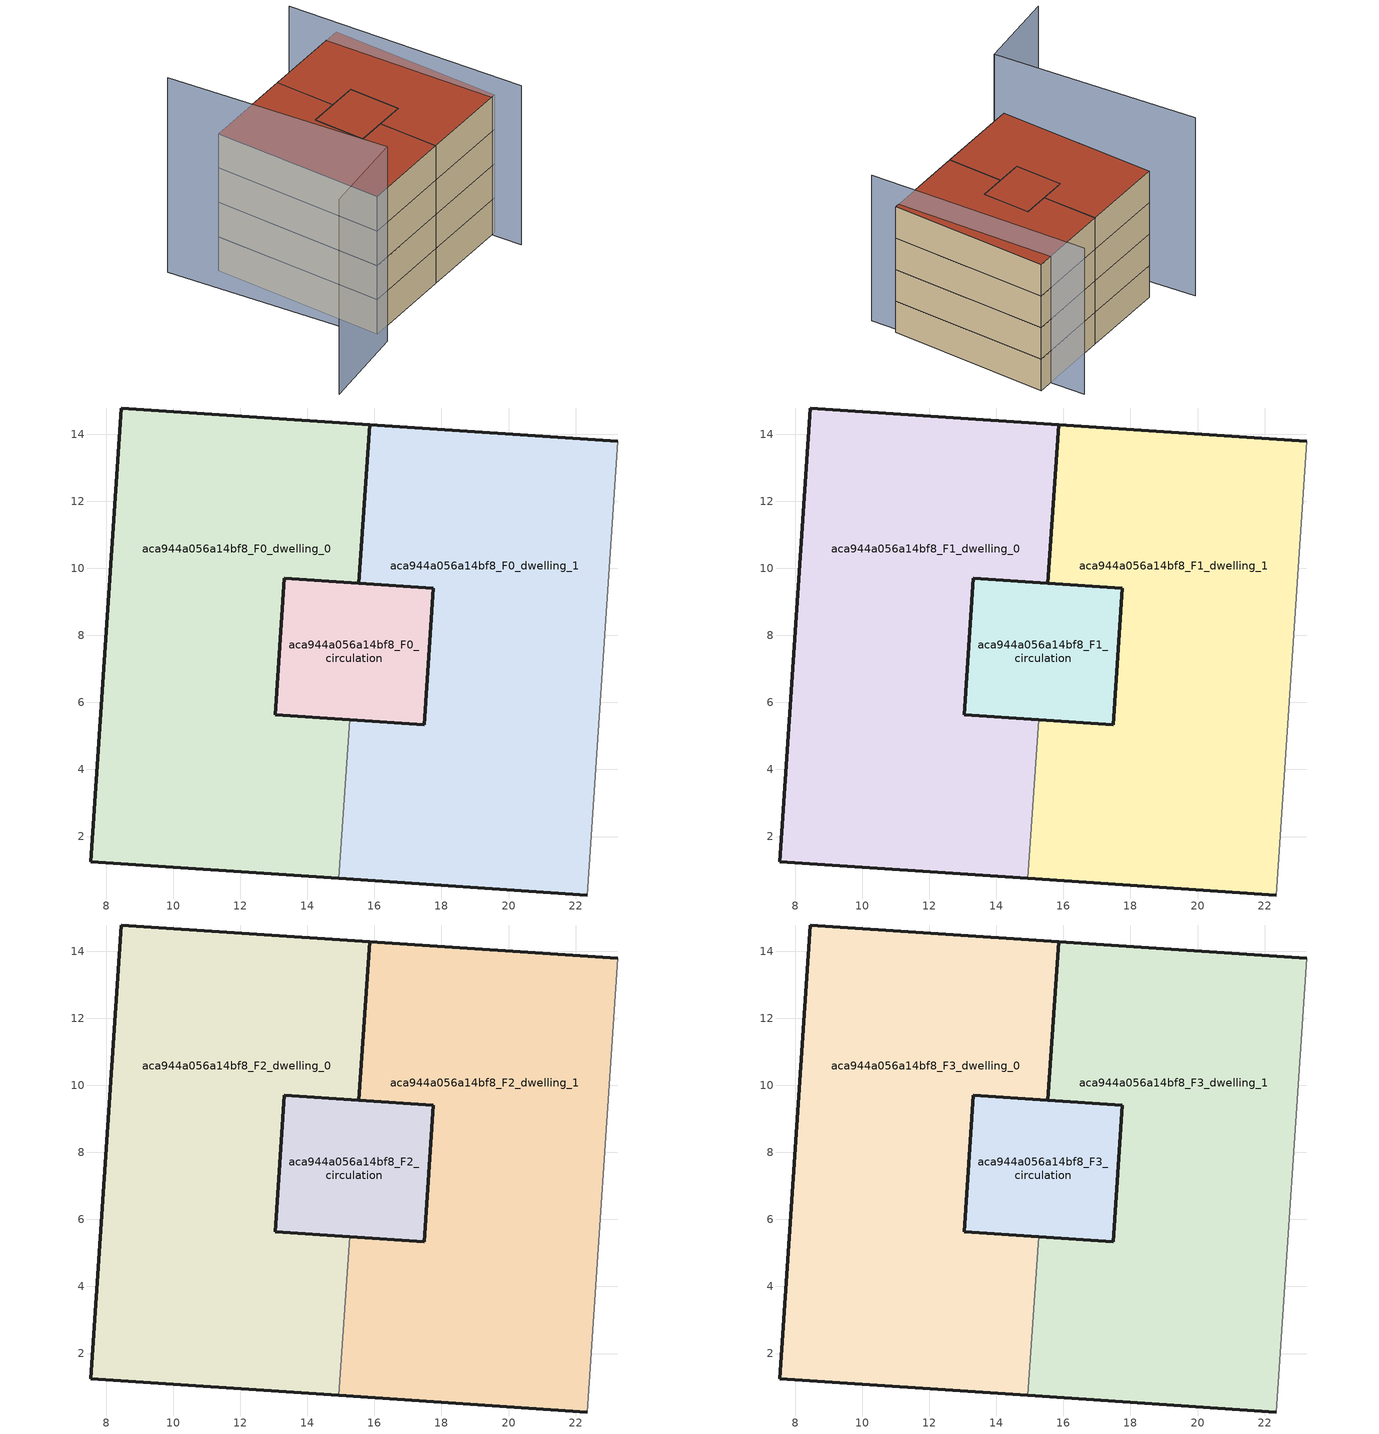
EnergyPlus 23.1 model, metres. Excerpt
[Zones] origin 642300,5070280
aca944a056a14bf8_F0_dwelling_0
 floor ground (EU_floor_Construction): 15.85,14.28 15.53,9.55 13.31,9.7 13.04,5.64 15.26,5.49 14.94,0.75 7.54,1.25 8.45,14.78 z0
 wall outside (EU_wall_Construction): 15.26,5.49 13.04,5.64 13.31,9.7 15.53,9.55 15.85,14.28 8.45,14.78 7.54,1.25 14.94,0.75 z0:3
 wall to aca944a056a14bf8_F0_dwelling_1 (EU_wall_Construction): 14.94,0.75 15.26,5.49 z0:3
aca944a056a14bf8_F0_dwelling_1
 floor ground (EU_floor_Construction): 23.25,13.79 22.34,0.26 14.94,0.75 15.26,5.49 17.48,5.34 17.75,9.4 15.53,9.55 15.85,14.28 z0
 wall outside (EU_wall_Construction): 23.25,13.79 15.85,14.28 15.53,9.55 17.75,9.4 17.48,5.34 15.26,5.49 / 14.94,0.75 22.34,0.26 z0:3
 wall adiabatic (EU_wall_Construction): 22.34,0.26 23.25,13.79 z0:3
aca944a056a14bf8_F0_circulation
 floor ground (EU_floor_Construction): 17.75,9.4 17.48,5.34 13.04,5.64 13.31,9.7 z0
 wall outside (EU_wall_Construction): 17.75,9.4 13.31,9.7 13.04,5.64 17.48,5.34 17.75,9.4 z0:3
aca944a056a14bf8_F1_dwelling_0
 floor to aca944a056a14bf8_F0_dwelling_0 (EU_floor_Construction): 15.85,14.28 15.53,9.55 13.31,9.7 13.04,5.64 15.26,5.49 14.94,0.75 7.54,1.25 8.45,14.78 z3
 wall outside (EU_wall_Construction): 15.26,5.49 13.04,5.64 13.31,9.7 15.53,9.55 15.85,14.28 8.45,14.78 7.54,1.25 14.94,0.75 z3:6
 wall to aca944a056a14bf8_F1_dwelling_1 (EU_wall_Construction): 14.94,0.75 15.26,5.49 z3:6
aca944a056a14bf8_F1_dwelling_1
 floor to aca944a056a14bf8_F0_dwelling_1 (EU_floor_Construction): 23.25,13.79 22.34,0.26 14.94,0.75 15.26,5.49 17.48,5.34 17.75,9.4 15.53,9.55 15.85,14.28 z3
 wall outside (EU_wall_Construction): 23.25,13.79 15.85,14.28 15.53,9.55 17.75,9.4 17.48,5.34 15.26,5.49 / 14.94,0.75 22.34,0.26 z3:6
 wall adiabatic (EU_wall_Construction): 22.34,0.26 23.25,13.79 z3:6
aca944a056a14bf8_F1_circulation
 floor to aca944a056a14bf8_F0_circulation (EU_floor_Construction): 17.75,9.4 17.48,5.34 13.04,5.64 13.31,9.7 z3
 wall outside (EU_wall_Construction): 17.75,9.4 13.31,9.7 13.04,5.64 17.48,5.34 17.75,9.4 z3:6
aca944a056a14bf8_F2_dwelling_0
 floor to aca944a056a14bf8_F1_dwelling_0 (EU_floor_Construction): 15.85,14.28 15.53,9.55 13.31,9.7 13.04,5.64 15.26,5.49 14.94,0.75 7.54,1.25 8.45,14.78 z6
 wall outside (EU_wall_Construction): 15.26,5.49 13.04,5.64 13.31,9.7 15.53,9.55 15.85,14.28 8.45,14.78 7.54,1.25 14.94,0.75 z6:9
 wall to aca944a056a14bf8_F2_dwelling_1 (EU_wall_Construction): 14.94,0.75 15.26,5.49 z6:9
aca944a056a14bf8_F2_dwelling_1
 floor to aca944a056a14bf8_F1_dwelling_1 (EU_floor_Construction): 23.25,13.79 22.34,0.26 14.94,0.75 15.26,5.49 17.48,5.34 17.75,9.4 15.53,9.55 15.85,14.28 z6
 wall outside (EU_wall_Construction): 23.25,13.79 15.85,14.28 15.53,9.55 17.75,9.4 17.48,5.34 15.26,5.49 / 14.94,0.75 22.34,0.26 z6:9
 wall adiabatic (EU_wall_Construction): 22.34,0.26 23.25,13.79 z6:9
aca944a056a14bf8_F2_circulation
 floor to aca944a056a14bf8_F1_circulation (EU_floor_Construction): 17.75,9.4 17.48,5.34 13.04,5.64 13.31,9.7 z6
 wall outside (EU_wall_Construction): 17.75,9.4 13.31,9.7 13.04,5.64 17.48,5.34 17.75,9.4 z6:9
aca944a056a14bf8_F3_dwelling_0
 floor to aca944a056a14bf8_F2_dwelling_0 (EU_floor_Construction): 15.85,14.28 15.53,9.55 13.31,9.7 13.04,5.64 15.26,5.49 14.94,0.75 7.54,1.25 8.45,14.78 z9
 wall outside (EU_wall_Construction): 15.26,5.49 13.04,5.64 13.31,9.7 15.53,9.55 15.85,14.28 8.45,14.78 7.54,1.25 14.94,0.75 z9:12
 wall to aca944a056a14bf8_F3_dwelling_1 (EU_wall_Construction): 14.94,0.75 15.26,5.49 z9:12
 roof outside (EU_roof_Construction): 14.94,0.75 15.26,5.49 13.04,5.64 13.31,9.7 15.53,9.55 15.85,14.28 8.45,14.78 7.54,1.25 z12
aca944a056a14bf8_F3_dwelling_1
 floor to aca944a056a14bf8_F2_dwelling_1 (EU_floor_Construction): 23.25,13.79 22.34,0.26 14.94,0.75 15.26,5.49 17.48,5.34 17.75,9.4 15.53,9.55 15.85,14.28 z9
 wall outside (EU_wall_Construction): 23.25,13.79 15.85,14.28 15.53,9.55 17.75,9.4 17.48,5.34 15.26,5.49 / 14.94,0.75 22.34,0.26 z9:12
 wall adiabatic (EU_wall_Construction): 22.34,0.26 23.25,13.79 z9:12
 roof outside (EU_roof_Construction): 22.34,0.26 23.25,13.79 15.85,14.28 15.53,9.55 17.75,9.4 17.48,5.34 15.26,5.49 14.94,0.75 z12
aca944a056a14bf8_F3_circulation
 floor to aca944a056a14bf8_F2_circulation (EU_floor_Construction): 17.75,9.4 17.48,5.34 13.04,5.64 13.31,9.7 z9
 wall outside (EU_wall_Construction): 17.75,9.4 13.31,9.7 13.04,5.64 17.48,5.34 17.75,9.4 z9:12
 roof outside (EU_roof_Construction): 17.48,5.34 17.75,9.4 13.31,9.7 13.04,5.64 z12
shading: 21.96,-2.11 21.96,16.9 z0:13.9; 6.51,17.78 7.17,0.2 / 7.17,0.2 -0.03,-0.07 z0:17
[Building]
EU S2 Campaign: North Axis=0; Terrain=City; Solar Distribution=FullExterior
[Site:Location]
Lyon-Bron: Latitude=45.75; Longitude=5; Time Zone=1; Elevation=198
[SizingPeriod:WeatherFileDays]
AnnualSizingPeriod: Begin Month=1; Begin Day of Month=1; End Month=12; End Day of Month=31; Day of Week for Start Day=Monday; Use Weather File Daylight Saving Period=No; Use Weather File Rain and Snow Indicators=No
[MATERIAL]
EU_InternalMass_Material: Roughness=MediumRough; Thickness=0.1; Conductivity=1; Density=1800; Specific Heat=900; Thermal Absorptance=0.9; Solar Absorptance=0.7; Visible Absorptance=0.7
[MATERIAL:NOMASS] Roughness=MediumRough; Thermal Absorptance=0.9; Solar Absorptance=0.7; Visible Absorptance=0.7
Name | Thermal Resistance
EU_wall_NoMass | 0.524421
EU_roof_NoMass | 0.457793
EU_floor_NoMass | 0.384546
[CONSTRUCTION]
EU_wall_Construction: EU_wall_NoMass
EU_roof_Construction: EU_roof_NoMass
EU_floor_Construction: EU_floor_NoMass
EU_InternalMass_Construction: EU_InternalMass_Material
[ZONE] Type=1; Multiplier=1; Ceiling Height=autocalculate; Floor Area=autocalculate; Part of Total Floor Area=Yes
Name | Volume
aca944a056a14bf8_F0_dwelling_0 | 274.622
aca944a056a14bf8_F1_dwelling_0; aca944a056a14bf8_F2_dwelling_0; aca944a056a14bf8_F3_dwelling_0 | 274.62
aca944a056a14bf8_F0_dwelling_1; aca944a056a14bf8_F1_dwelling_1; aca944a056a14bf8_F2_dwelling_1; aca944a056a14bf8_F3_dwelling_1 | 274.621
aca944a056a14bf8_F0_circulation | 54.3215
aca944a056a14bf8_F1_circulation; aca944a056a14bf8_F2_circulation; aca944a056a14bf8_F3_circulation | 54.3223
[INTERNALMASS] Construction=EU_InternalMass_Construction; Surface Area=91.5405
Name | Zone or ZoneList
aca944a056a14bf8_F0_dwelling_0_EU_InternalMass | aca944a056a14bf8_F0_dwelling_0
aca944a056a14bf8_F0_dwelling_1_EU_InternalMass | aca944a056a14bf8_F0_dwelling_1
aca944a056a14bf8_F1_dwelling_0_EU_InternalMass | aca944a056a14bf8_F1_dwelling_0
aca944a056a14bf8_F1_dwelling_1_EU_InternalMass | aca944a056a14bf8_F1_dwelling_1
aca944a056a14bf8_F2_dwelling_0_EU_InternalMass | aca944a056a14bf8_F2_dwelling_0
aca944a056a14bf8_F2_dwelling_1_EU_InternalMass | aca944a056a14bf8_F2_dwelling_1
aca944a056a14bf8_F3_dwelling_0_EU_InternalMass | aca944a056a14bf8_F3_dwelling_0
aca944a056a14bf8_F3_dwelling_1_EU_InternalMass | aca944a056a14bf8_F3_dwelling_1
[OTHEREQUIPMENT] Fuel Type=Electricity; Design Level Calculation Method=Watts/Area; Power per Zone Floor Area=1; Fraction Latent=0; Fraction Radiant=0; Fraction Lost=0; Carbon Dioxide Generation Rate=0; EndUse Subcategory=EU_Step8_InternalGains
Name | Zone or ZoneList or Space or SpaceList | Schedule
EU_Step8_InternalGain_aca944a056a14bf8_F0_dwelling_0_f000 | aca944a056a14bf8_F0_dwelling_0 | EU_Step8_GainSchedule_aca944a056a14bf8_F0_dwelling_0_f000
EU_Step8_InternalGain_aca944a056a14bf8_F0_dwelling_1_f000 | aca944a056a14bf8_F0_dwelling_1 | EU_Step8_GainSchedule_aca944a056a14bf8_F0_dwelling_1_f000
EU_Step8_InternalGain_aca944a056a14bf8_F1_dwelling_0_f000 | aca944a056a14bf8_F1_dwelling_0 | EU_Step8_GainSchedule_aca944a056a14bf8_F1_dwelling_0_f000
EU_Step8_InternalGain_aca944a056a14bf8_F1_dwelling_1_f000 | aca944a056a14bf8_F1_dwelling_1 | EU_Step8_GainSchedule_aca944a056a14bf8_F1_dwelling_1_f000
EU_Step8_InternalGain_aca944a056a14bf8_F2_dwelling_0_f000 | aca944a056a14bf8_F2_dwelling_0 | EU_Step8_GainSchedule_aca944a056a14bf8_F2_dwelling_0_f000
EU_Step8_InternalGain_aca944a056a14bf8_F2_dwelling_1_f000 | aca944a056a14bf8_F2_dwelling_1 | EU_Step8_GainSchedule_aca944a056a14bf8_F2_dwelling_1_f000
EU_Step8_InternalGain_aca944a056a14bf8_F3_dwelling_0_f000 | aca944a056a14bf8_F3_dwelling_0 | EU_Step8_GainSchedule_aca944a056a14bf8_F3_dwelling_0_f000
EU_Step8_InternalGain_aca944a056a14bf8_F3_dwelling_1_f000 | aca944a056a14bf8_F3_dwelling_1 | EU_Step8_GainSchedule_aca944a056a14bf8_F3_dwelling_1_f000
[ZONEINFILTRATION:DESIGNFLOWRATE] Schedule=EU_AlwaysOn; Design Flow Rate Calculation Method=Flow/Area; Flow Rate per Floor Area=0.0005; Constant Term Coefficient=1; Temperature Term Coefficient=0; Velocity Term Coefficient=0; Velocity Squared Term Coefficient=0
Name | Zone or ZoneList or Space or SpaceList
EU_Circulation_Infiltration_aca944a056a14bf8_F0_circulation | aca944a056a14bf8_F0_circulation
EU_Circulation_Infiltration_aca944a056a14bf8_F1_circulation | aca944a056a14bf8_F1_circulation
EU_Circulation_Infiltration_aca944a056a14bf8_F2_circulation | aca944a056a14bf8_F2_circulation
EU_Circulation_Infiltration_aca944a056a14bf8_F3_circulation | aca944a056a14bf8_F3_circulation
[ZONEVENTILATION:DESIGNFLOWRATE] Schedule=EU_AlwaysOn; Design Flow Rate Calculation Method=AirChanges/Hour; Air Changes per Hour=0.520093; Ventilation Type=Natural; Fan Pressure Rise=0; Fan Total Efficiency=1; Constant Term Coefficient=1; Temperature Term Coefficient=0; Velocity Term Coefficient=0; Velocity Squared Term Coefficient=0; Minimum Indoor Temperature=-100; Maximum Indoor Temperature=100; Delta Temperature=-100; Minimum Outdoor Temperature=-100; Maximum Outdoor Temperature=100; Maximum Wind Speed=40
Name | Zone or ZoneList or Space or SpaceList
EU_ConstantAir_aca944a056a14bf8_F0_dwelling_0 | aca944a056a14bf8_F0_dwelling_0
EU_ConstantAir_aca944a056a14bf8_F0_dwelling_1 | aca944a056a14bf8_F0_dwelling_1
EU_ConstantAir_aca944a056a14bf8_F1_dwelling_0 | aca944a056a14bf8_F1_dwelling_0
EU_ConstantAir_aca944a056a14bf8_F1_dwelling_1 | aca944a056a14bf8_F1_dwelling_1
EU_ConstantAir_aca944a056a14bf8_F2_dwelling_0 | aca944a056a14bf8_F2_dwelling_0
EU_ConstantAir_aca944a056a14bf8_F2_dwelling_1 | aca944a056a14bf8_F2_dwelling_1
EU_ConstantAir_aca944a056a14bf8_F3_dwelling_0 | aca944a056a14bf8_F3_dwelling_0
EU_ConstantAir_aca944a056a14bf8_F3_dwelling_1 | aca944a056a14bf8_F3_dwelling_1
[HVACTEMPLATE:THERMOSTAT] Constant Heating Setpoint=20; Constant Cooling Setpoint=50
EU_HeatOnly_aca944a056a14bf8_F0_dwelling_0; EU_HeatOnly_aca944a056a14bf8_F0_dwelling_1; EU_HeatOnly_aca944a056a14bf8_F1_dwelling_0; EU_HeatOnly_aca944a056a14bf8_F1_dwelling_1; EU_HeatOnly_aca944a056a14bf8_F2_dwelling_0; EU_HeatOnly_aca944a056a14bf8_F2_dwelling_1; EU_HeatOnly_aca944a056a14bf8_F3_dwelling_0; EU_HeatOnly_aca944a056a14bf8_F3_dwelling_1
[HVACTEMPLATE:ZONE:IDEALLOADSAIRSYSTEM] System Availability Schedule=EU_AlwaysOn; Maximum Heating Supply Air Temperature=50; Minimum Cooling Supply Air Temperature=13; Maximum Heating Supply Air Humidity Ratio=0.0156; Minimum Cooling Supply Air Humidity Ratio=0.0077; Heating Limit=NoLimit; Cooling Limit=NoLimit; Heating Availability Schedule=EU_AlwaysOn; Cooling Availability Schedule=EU_CoolingOff; Dehumidification Control Type=ConstantSensibleHeatRatio; Cooling Sensible Heat Ratio=0.7; Dehumidification Setpoint=60; Humidification Control Type=None; Humidification Setpoint=30; Outdoor Air Method=None; Outdoor Air Flow Rate per Person=0.00944; Outdoor Air Flow Rate per Zone Floor Area=0; Outdoor Air Flow Rate per Zone=0; Demand Controlled Ventilation Type=None; Outdoor Air Economizer Type=NoEconomizer; Heat Recovery Type=None; Sensible Heat Recovery Effectiveness=0.7; Latent Heat Recovery Effectiveness=0.65
Name | Template Thermostat
aca944a056a14bf8_F0_dwelling_0 | EU_HeatOnly_aca944a056a14bf8_F0_dwelling_0
aca944a056a14bf8_F0_dwelling_1 | EU_HeatOnly_aca944a056a14bf8_F0_dwelling_1
aca944a056a14bf8_F1_dwelling_0 | EU_HeatOnly_aca944a056a14bf8_F1_dwelling_0
aca944a056a14bf8_F1_dwelling_1 | EU_HeatOnly_aca944a056a14bf8_F1_dwelling_1
aca944a056a14bf8_F2_dwelling_0 | EU_HeatOnly_aca944a056a14bf8_F2_dwelling_0
aca944a056a14bf8_F2_dwelling_1 | EU_HeatOnly_aca944a056a14bf8_F2_dwelling_1
aca944a056a14bf8_F3_dwelling_0 | EU_HeatOnly_aca944a056a14bf8_F3_dwelling_0
aca944a056a14bf8_F3_dwelling_1 | EU_HeatOnly_aca944a056a14bf8_F3_dwelling_1
[SIZING:ZONE] Zone Cooling Design Supply Air Temperature Input Method=SupplyAirTemperature; Zone Cooling Design Supply Air Temperature=13; Zone Heating Design Supply Air Temperature Input Method=SupplyAirTemperature; Zone Heating Design Supply Air Temperature=50; Zone Cooling Design Supply Air Humidity Ratio=0.008; Zone Heating Design Supply Air Humidity Ratio=0.008; Cooling Design Air Flow Method=DesignDay; Cooling Design Air Flow Rate=0; Cooling Minimum Air Flow per Zone Floor Area=0.000762; Cooling Minimum Air Flow=0; Cooling Minimum Air Flow Fraction=0.2; Heating Design Air Flow Method=DesignDay; Heating Design Air Flow Rate=0; Heating Maximum Air Flow per Zone Floor Area=0.002032; Heating Maximum Air Flow=0.141576; Heating Maximum Air Flow Fraction=0.3; Account for Dedicated Outdoor Air System=No; Dedicated Outdoor Air System Control Strategy=NeutralSupplyAir; Dedicated Outdoor Air Low Setpoint Temperature for Design=autosize; Dedicated Outdoor Air High Setpoint Temperature for Design=autosize; Zone Load Sizing Method=Sensible Load Only No Latent Load; Zone Latent Cooling Design Supply Air Humidity Ratio Input Method=HumidityRatioDifference; Zone Cooling Design Supply Air Humidity Ratio Difference=0.005; Zone Latent Heating Design Supply Air Humidity Ratio Input Method=HumidityRatioDifference; Zone Humidification Design Supply Air Humidity Ratio Difference=0.005
aca944a056a14bf8_F0_dwelling_0; aca944a056a14bf8_F0_dwelling_1; aca944a056a14bf8_F1_dwelling_0; aca944a056a14bf8_F1_dwelling_1; aca944a056a14bf8_F2_dwelling_0; aca944a056a14bf8_F2_dwelling_1; aca944a056a14bf8_F3_dwelling_0; aca944a056a14bf8_F3_dwelling_1
[SCHEDULE:CONSTANT]
Name | Hourly Value
EU_AlwaysOn | 1
EU_CoolingOff | 0
[SCHEDULE:FILE] Column Number=1; Rows to Skip at Top=0; Number of Hours of Data=8760; Column Separator=Comma; Interpolate to Timestep=No; Minutes per Item=60; Adjust Schedule for Daylight Savings=Yes
Name | File
EU_Step8_GainSchedule_aca944a056a14bf8_F0_dwelling_0_f000 | ../../schedules/aca944a056a14bf8/aca944a056a14bf8_F0_dwelling_0_f000_gain.csv
EU_Step8_GainSchedule_aca944a056a14bf8_F0_dwelling_1_f000 | ../../schedules/aca944a056a14bf8/aca944a056a14bf8_F0_dwelling_1_f000_gain.csv
EU_Step8_GainSchedule_aca944a056a14bf8_F1_dwelling_0_f000 | ../../schedules/aca944a056a14bf8/aca944a056a14bf8_F1_dwelling_0_f000_gain.csv
EU_Step8_GainSchedule_aca944a056a14bf8_F1_dwelling_1_f000 | ../../schedules/aca944a056a14bf8/aca944a056a14bf8_F1_dwelling_1_f000_gain.csv
EU_Step8_GainSchedule_aca944a056a14bf8_F2_dwelling_0_f000 | ../../schedules/aca944a056a14bf8/aca944a056a14bf8_F2_dwelling_0_f000_gain.csv
EU_Step8_GainSchedule_aca944a056a14bf8_F2_dwelling_1_f000 | ../../schedules/aca944a056a14bf8/aca944a056a14bf8_F2_dwelling_1_f000_gain.csv
EU_Step8_GainSchedule_aca944a056a14bf8_F3_dwelling_0_f000 | ../../schedules/aca944a056a14bf8/aca944a056a14bf8_F3_dwelling_0_f000_gain.csv
EU_Step8_GainSchedule_aca944a056a14bf8_F3_dwelling_1_f000 | ../../schedules/aca944a056a14bf8/aca944a056a14bf8_F3_dwelling_1_f000_gain.csv
